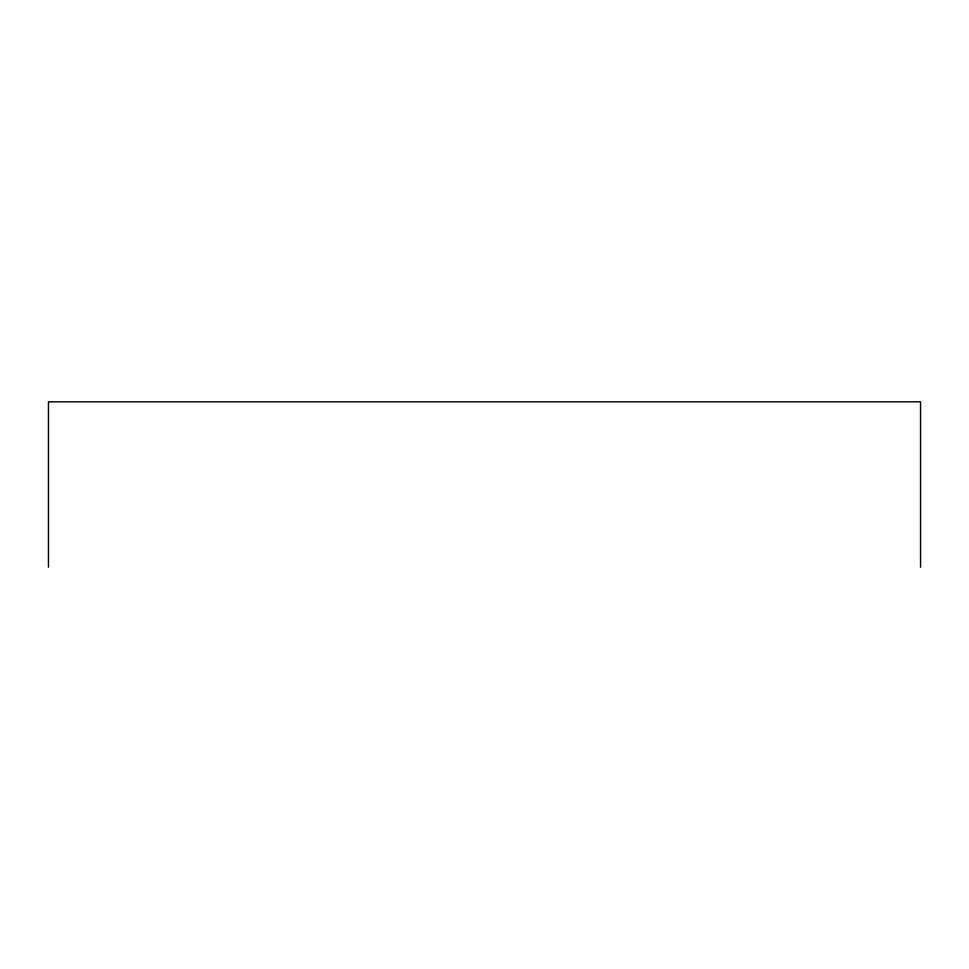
<?xml version="1.0" encoding="UTF-8"?>
<svg xmlns="http://www.w3.org/2000/svg" width="969" height="969" viewBox="0 0 969 969"><rect width="100%" height="100%" fill="white"/><g stroke="black" fill="none" stroke-linecap="round" stroke-linejoin="round"><path stroke-width="1.45" d="M920.55 567.18L920.55 401.82L48.45 401.82L48.45 567.18"/></g></svg>
